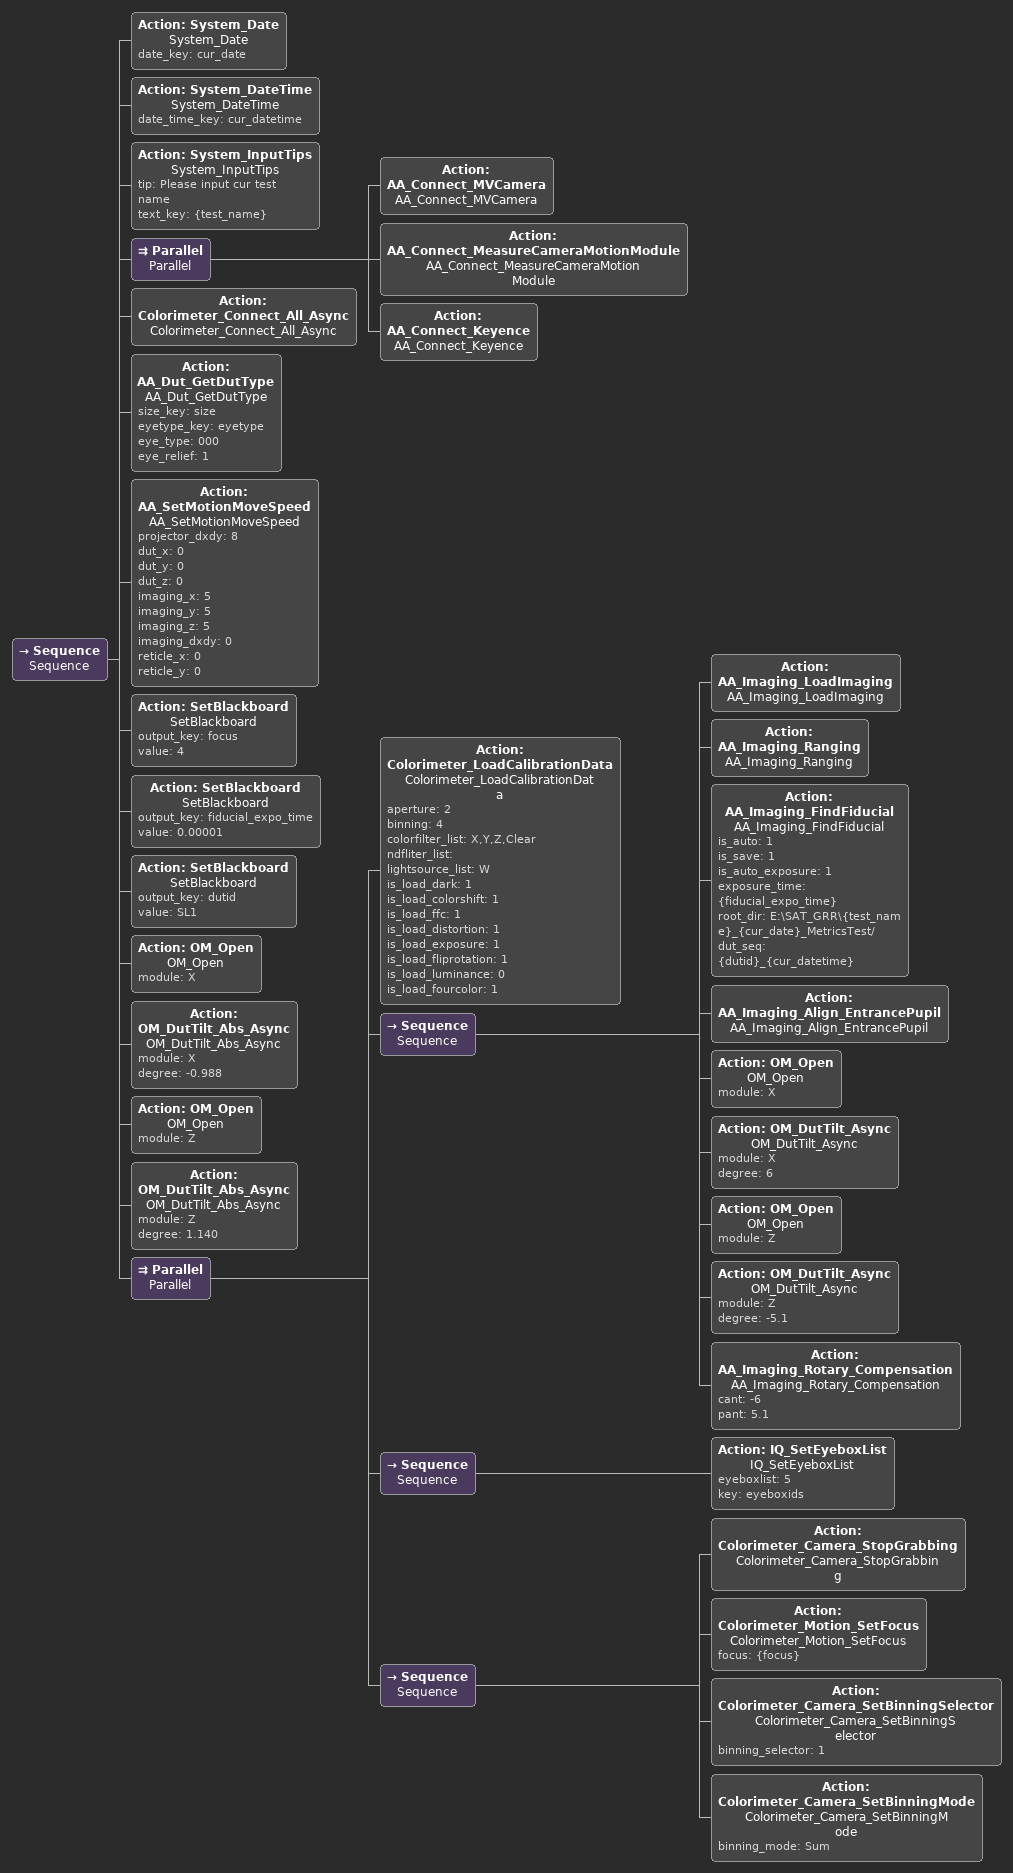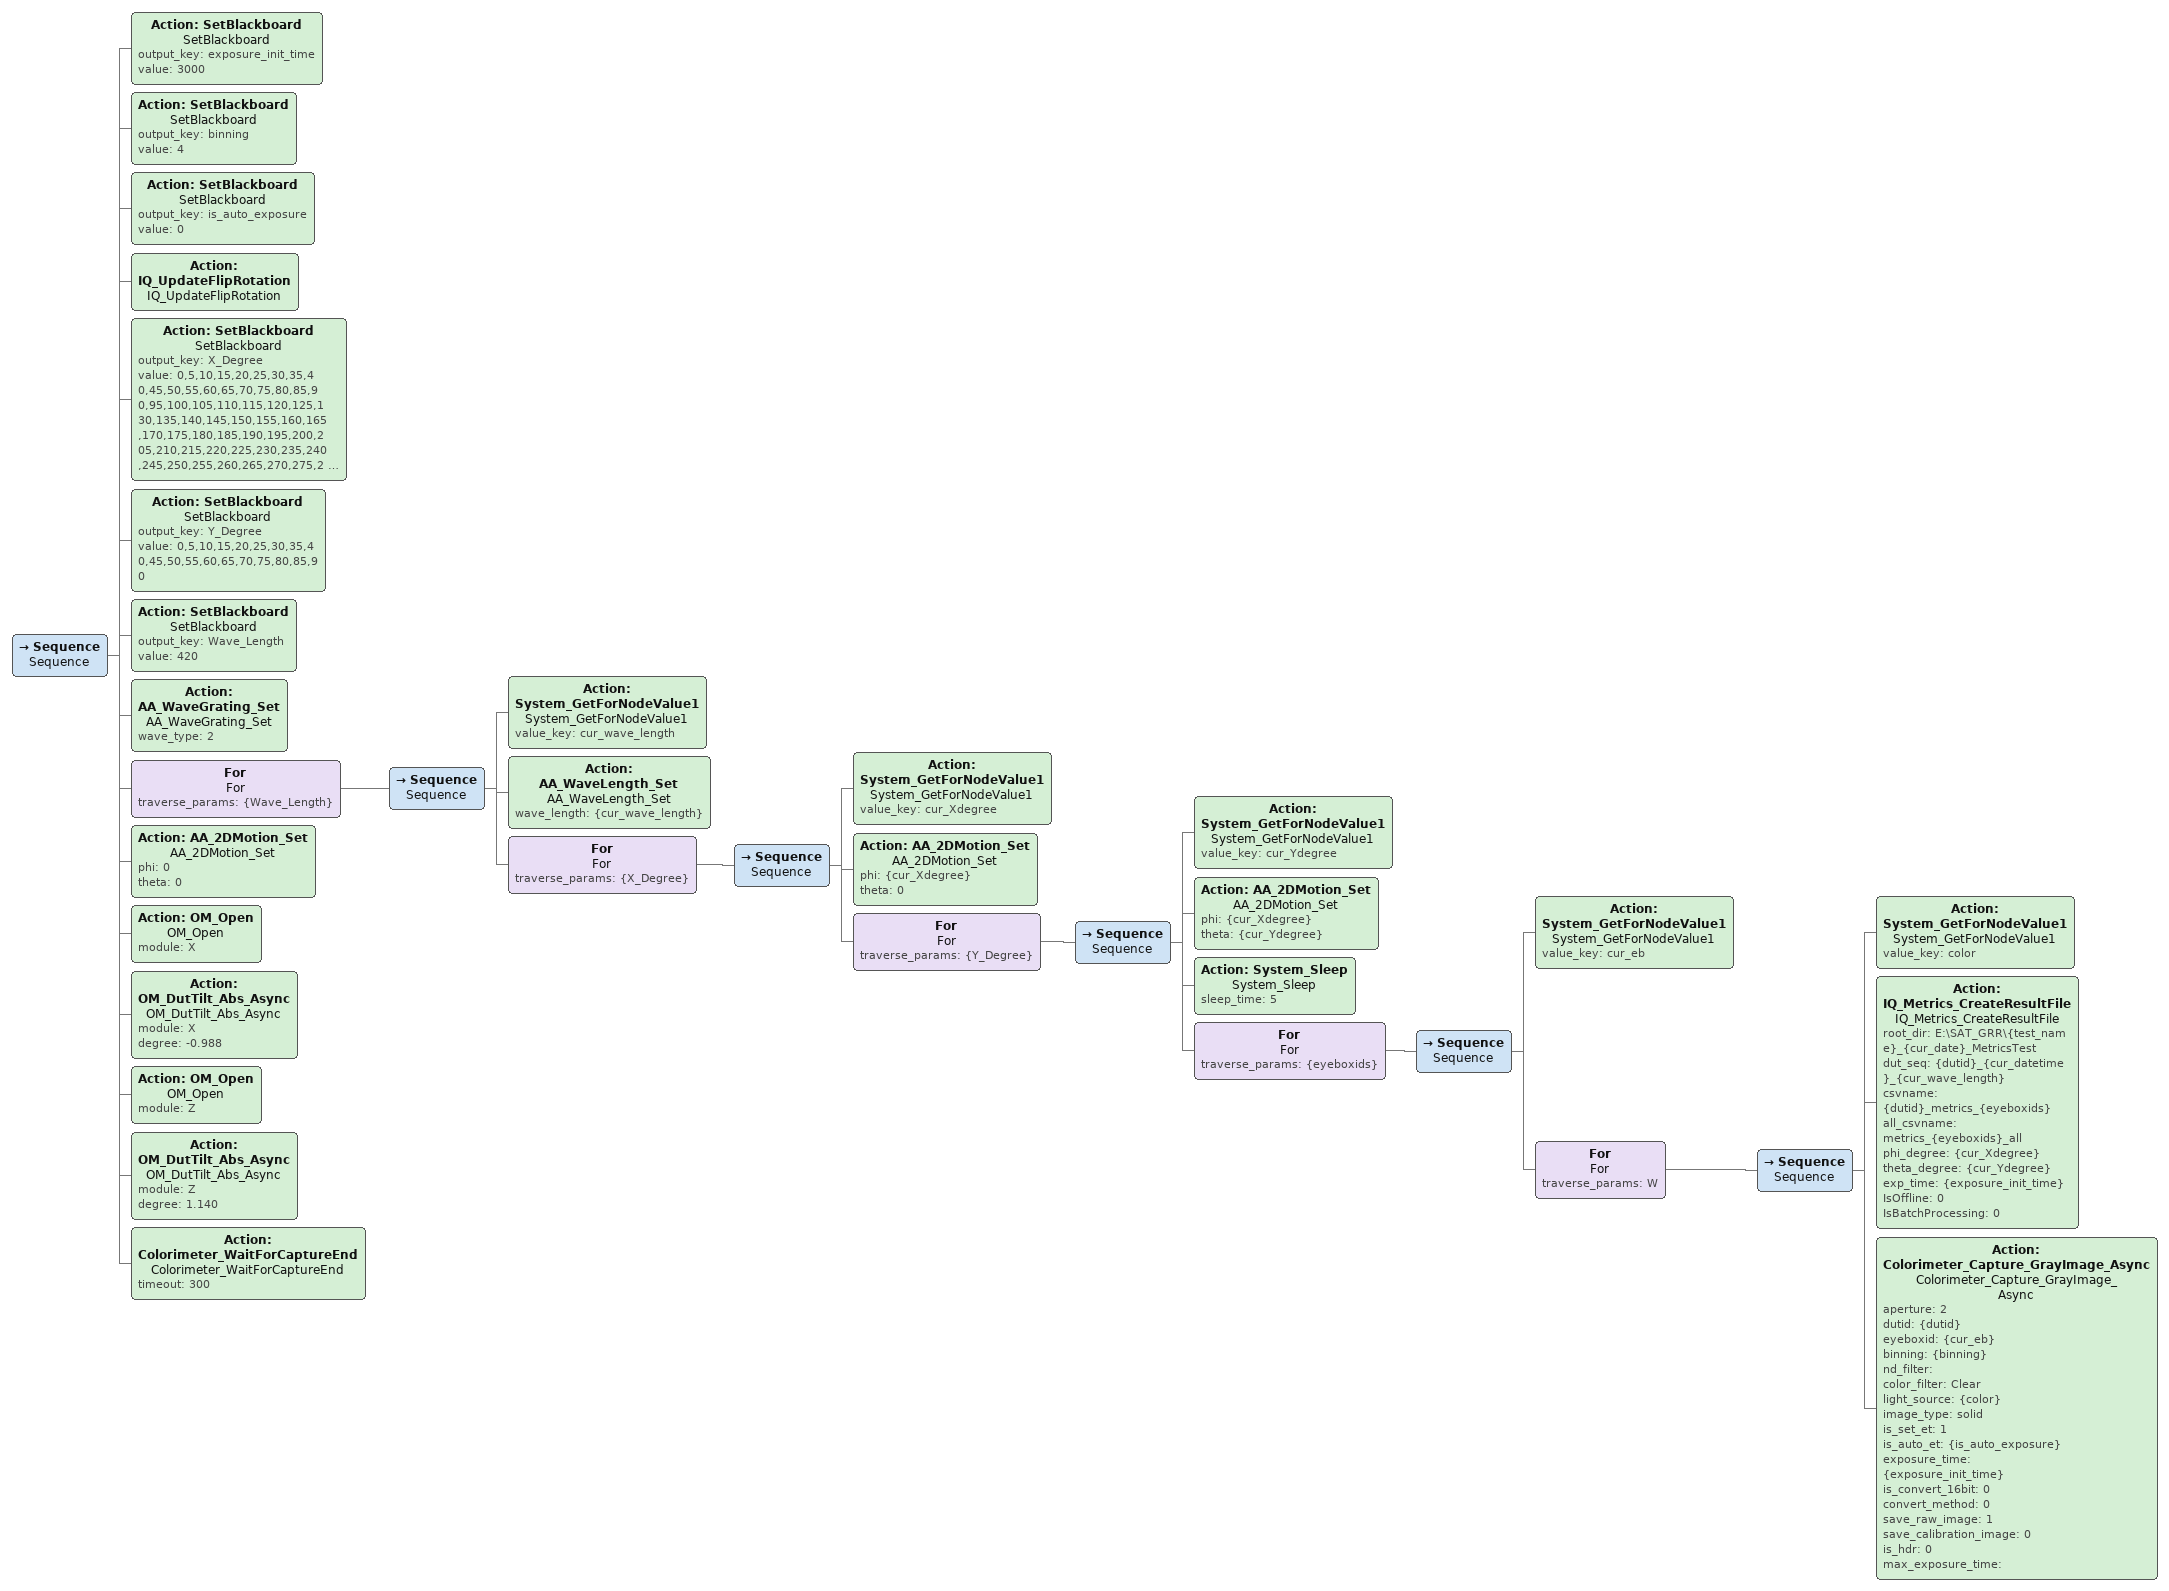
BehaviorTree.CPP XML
<Sequence name="Sequence">
 <Action name="System_Date" ID="System_Date" date_key="cur_date"/>
 <Action name="System_DateTime" ID="System_DateTime" date_time_key="cur_datetime"/>
 <Action name="System_InputTips" ID="System_InputTips" tip="Please input cur test name" text_key="{test_name}"/>
 <Parallel name="Parallel">
  <Action name="AA_Connect_MVCamera" ID="AA_Connect_MVCamera"/>
  <Action name="AA_Connect_MeasureCameraMotionModule" ID="AA_Connect_MeasureCameraMotionModule"/>
  <Action name="AA_Connect_Keyence" ID="AA_Connect_Keyence"/>
 </Parallel>
 <Action name="Colorimeter_Connect_All_Async" ID="Colorimeter_Connect_All_Async"/>
 <Action name="AA_Dut_GetDutType" ID="AA_Dut_GetDutType" size_key="size" eyetype_key="eyetype" eye_type="000" eye_relief="1"/>
 <Action name="AA_SetMotionMoveSpeed" ID="AA_SetMotionMoveSpeed" projector_dxdy="8" dut_x="0" dut_y="0" dut_z="0" imaging_x="5" imaging_y="5" imaging_z="5" imaging_dxdy="0" reticle_x="0" reticle_y="0"/>
 <Action name="SetBlackboard" ID="SetBlackboard" output_key="focus" value="4"/>
 <Action name="SetBlackboard" ID="SetBlackboard" output_key="fiducial_expo_time" value="0.00001"/>
 <Action name="SetBlackboard" ID="SetBlackboard" output_key="dutid" value="SL1"/>
 <Action name="OM_Open" ID="OM_Open" module="X"/>
 <Action name="OM_DutTilt_Abs_Async" ID="OM_DutTilt_Abs_Async" module="X" degree="-0.988"/>
 <Action name="OM_Open" ID="OM_Open" module="Z"/>
 <Action name="OM_DutTilt_Abs_Async" ID="OM_DutTilt_Abs_Async" module="Z" degree="1.140"/>
 <Parallel name="Parallel">
  <Action name="Colorimeter_LoadCalibrationData" ID="Colorimeter_LoadCalibrationData" aperture="2" binning="4" colorfilter_list="X,Y,Z,Clear" ndfliter_list="" lightsource_list="W" is_load_dark="1" is_load_colorshift="1" is_load_ffc="1" is_load_distortion="1" is_load_exposure="1" is_load_fliprotation="1" is_load_luminance="0" is_load_fourcolor="1"/>
  <Sequence name="Sequence">
   <Action name="AA_Imaging_LoadImaging" ID="AA_Imaging_LoadImaging"/>
   <Action name="AA_Imaging_Ranging" ID="AA_Imaging_Ranging"/>
   <Action name="AA_Imaging_FindFiducial" ID="AA_Imaging_FindFiducial" is_auto="1" is_save="1" is_auto_exposure="1" exposure_time="{fiducial_expo_time}" root_dir="E:\SAT_GRR\{test_name}_{cur_date}_MetricsTest/" dut_seq="{dutid}_{cur_datetime}"/>
   <Action name="AA_Imaging_Align_EntrancePupil" ID="AA_Imaging_Align_EntrancePupil"/>
   <Action name="OM_Open" ID="OM_Open" module="X"/>
   <Action name="OM_DutTilt_Async" ID="OM_DutTilt_Async" module="X" degree="6"/>
   <Action name="OM_Open" ID="OM_Open" module="Z"/>
   <Action name="OM_DutTilt_Async" ID="OM_DutTilt_Async" module="Z" degree="-5.1"/>
   <Action name="AA_Imaging_Rotary_Compensation" ID="AA_Imaging_Rotary_Compensation" cant="-6" pant="5.1"/>
  </Sequence>
  <Sequence name="Sequence">
   <Action name="IQ_SetEyeboxList" ID="IQ_SetEyeboxList" eyeboxlist="5" key="eyeboxids"/>
  </Sequence>
  <Sequence name="Sequence">
   <Action name="Colorimeter_Camera_StopGrabbing" ID="Colorimeter_Camera_StopGrabbing"/>
   <Action name="Colorimeter_Motion_SetFocus" ID="Colorimeter_Motion_SetFocus" focus="{focus}"/>
   <Action name="Colorimeter_Camera_SetBinningSelector" ID="Colorimeter_Camera_SetBinningSelector" binning_selector="1"/>
   <Action name="Colorimeter_Camera_SetBinningMode" ID="Colorimeter_Camera_SetBinningMode" binning_mode="Sum"/>
  </Sequence>
 </Parallel>
</Sequence>

<Sequence name="Sequence">
 <Action name="SetBlackboard" ID="SetBlackboard" output_key="exposure_init_time" value="3000"/>
 <Action name="SetBlackboard" ID="SetBlackboard" output_key="binning" value="4"/>
 <Action name="SetBlackboard" ID="SetBlackboard" output_key="is_auto_exposure" value="0"/>
 <Action name="IQ_UpdateFlipRotation" ID="IQ_UpdateFlipRotation"/>
 <Action name="SetBlackboard" ID="SetBlackboard" output_key="X_Degree" value="0,5,10,15,20,25,30,35,40,45,50,55,60,65,70,75,80,85,90,95,100,105,110,115,120,125,130,135,140,145,150,155,160,165,170,175,180,185,190,195,200,205,210,215,220,225,230,235,240,245,250,255,260,265,270,275,280,285,290,295,300,305,310,315,320,325,330,335,340,345,350,355"/>
 <Action name="SetBlackboard" ID="SetBlackboard" output_key="Y_Degree" value="0,5,10,15,20,25,30,35,40,45,50,55,60,65,70,75,80,85,90"/>
 <Action name="SetBlackboard" ID="SetBlackboard" output_key="Wave_Length" value="420"/>
 <Action name="AA_WaveGrating_Set" ID="AA_WaveGrating_Set" wave_type="2"/>
 <For name="For" traverse_params="{Wave_Length}">
  <Sequence name="Sequence">
   <Action name="System_GetForNodeValue1" ID="System_GetForNodeValue1" value_key="cur_wave_length"/>
   <Action name="AA_WaveLength_Set" ID="AA_WaveLength_Set" wave_length="{cur_wave_length}"/>
   <For name="For" traverse_params="{X_Degree}">
    <Sequence name="Sequence">
     <Action name="System_GetForNodeValue1" ID="System_GetForNodeValue1" value_key="cur_Xdegree"/>
     <Action name="AA_2DMotion_Set" ID="AA_2DMotion_Set" phi="{cur_Xdegree}" theta="0"/>
     <For name="For" traverse_params="{Y_Degree}">
      <Sequence name="Sequence">
       <Action name="System_GetForNodeValue1" ID="System_GetForNodeValue1" value_key="cur_Ydegree"/>
       <Action name="AA_2DMotion_Set" ID="AA_2DMotion_Set" phi="{cur_Xdegree}" theta="{cur_Ydegree}"/>
       <Action name="System_Sleep" ID="System_Sleep" sleep_time="5"/>
       <For name="For" traverse_params="{eyeboxids}">
        <Sequence name="Sequence">
         <Action name="System_GetForNodeValue1" ID="System_GetForNodeValue1" value_key="cur_eb"/>
         <For name="For" traverse_params="W">
          <Sequence name="Sequence">
           <Action name="System_GetForNodeValue1" ID="System_GetForNodeValue1" value_key="color"/>
           <Action name="IQ_Metrics_CreateResultFile" ID="IQ_Metrics_CreateResultFile" root_dir="E:\SAT_GRR\{test_name}_{cur_date}_MetricsTest" dut_seq="{dutid}_{cur_datetime}_{cur_wave_length}" csvname="{dutid}_metrics_{eyeboxids}" all_csvname="metrics_{eyeboxids}_all" phi_degree="{cur_Xdegree}" theta_degree="{cur_Ydegree}" exp_time="{exposure_init_time}" IsOffline="0" IsBatchProcessing="0"/>
           <Action name="Colorimeter_Capture_GrayImage_Async" ID="Colorimeter_Capture_GrayImage_Async" aperture="2" dutid="{dutid}" eyeboxid="{cur_eb}" binning="{binning}" nd_filter="" color_filter="Clear" light_source="{color}" image_type="solid" is_set_et="1" is_auto_et="{is_auto_exposure}" exposure_time="{exposure_init_time}" is_convert_16bit="0" convert_method="0" save_raw_image="1" save_calibration_image="0" is_hdr="0" max_exposure_time=""/>
          </Sequence>
         </For>
        </Sequence>
       </For>
      </Sequence>
     </For>
    </Sequence>
   </For>
  </Sequence>
 </For>
 <Action name="AA_2DMotion_Set" ID="AA_2DMotion_Set" phi="0" theta="0"/>
 <Action name="OM_Open" ID="OM_Open" module="X"/>
 <Action name="OM_DutTilt_Abs_Async" ID="OM_DutTilt_Abs_Async" module="X" degree="-0.988"/>
 <Action name="OM_Open" ID="OM_Open" module="Z"/>
 <Action name="OM_DutTilt_Abs_Async" ID="OM_DutTilt_Abs_Async" module="Z" degree="1.140"/>
 <Action name="Colorimeter_WaitForCaptureEnd" ID="Colorimeter_WaitForCaptureEnd" timeout="300"/>
</Sequence>
